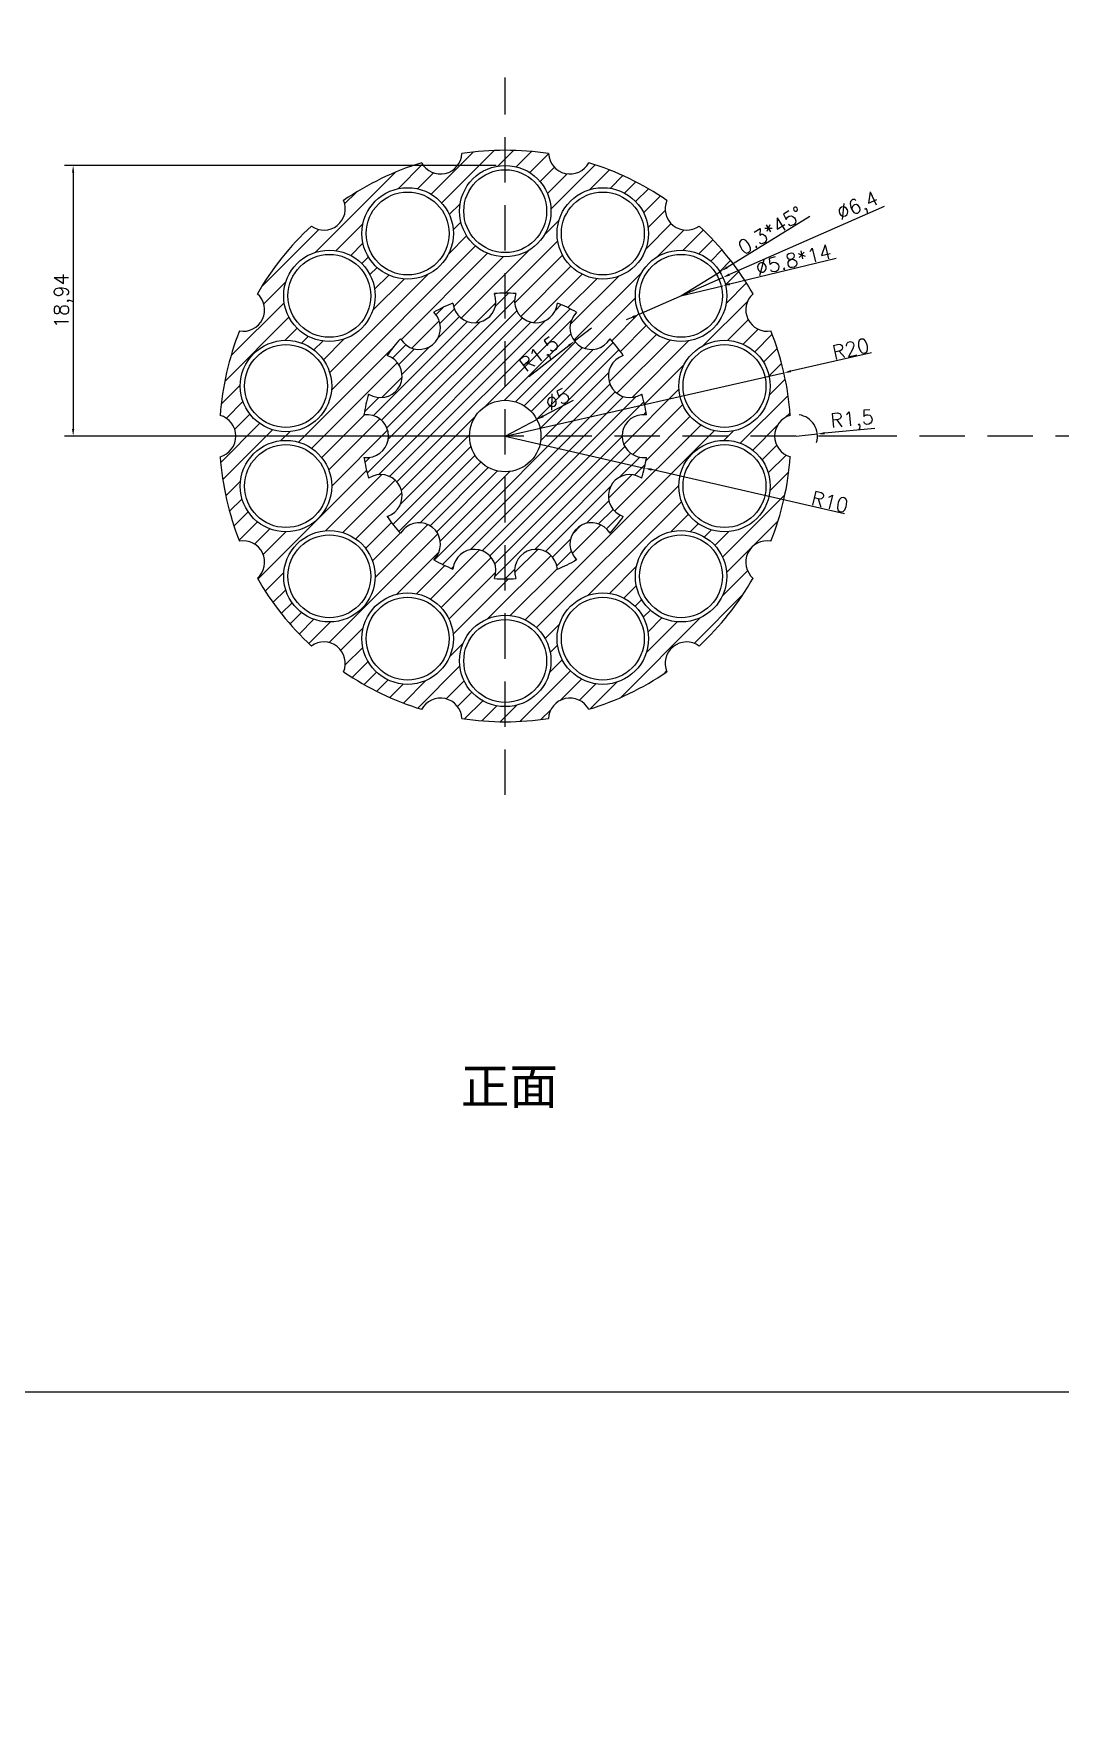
# Model space of a CAD drawing. Header units: millimetres. Extents: x 6817 to 10425, y -2870 to -164.
# Drawn here: x 9662.7 to 9734.5, y -1191.7 to -1073.9 of the extents above; entities that cross this region are included whole.
import ezdxf

# ---------------------------------------------------------------- set-up
doc = ezdxf.new("R2010")
doc.units = ezdxf.units.MM
doc.linetypes.add('HIDDEN', pattern=[9.525, 6.35, -3.175])
doc.layers.add('图层2', color=108, linetype='Continuous')
doc.styles.get("Standard").update_dxf_attribs({"font": 'txt', "bigfont": 'gbcbig.shx'})
doc.dimstyles.new('ISO-25', dxfattribs={"dimtxt": 1, "dimasz": 0.5, "dimexe": 0.6, "dimexo": 0.625, "dimgap": 0.1, "dimtad": 1, "dimtxsty": 'Standard', "dimcen": 2.5, "dimadec": 0, "dimazin": 0, "dimtfac": 1, "dimtmove": 0, "dimatfit": 3, "dimfxl": 1, "dimarcsym": 0})

# ---------------------------------------------------------------- blocks, each defined once
blk = doc.blocks.new('*D667')
at = {"layer": 'Defpoints', "color": 0, "linetype": 'ByBlock', "transparency": 16777216}
for p in [(9697.89, -1100.92), (9695.68, -1102.08)]:
    blk.add_point(p, dxfattribs=at)
at = {"layer": '图层2', "color": 0, "linetype": 'ByBlock', "lineweight": -2, "transparency": 16777216}
for p, q in [((9700.43, -1099.59), (9698.34, -1100.69)), ((9695.68, -1102.08), (9697.89, -1100.92))]:
    blk.add_line(p, q, dxfattribs=at)
at = {"layer": '图层2', "color": 0, "linetype": 'ByBlock', "transparency": 16777216}
blk.add_solid([(9698.3, -1100.61), (9698.38, -1100.76), (9697.89, -1100.92)], dxfattribs=at)
at = {"layer": '图层2', "color": 0, "linetype": 'ByBlock', "transparency": 16777216, "insert": (9699.33, -1099.49), "char_height": 1, "attachment_point": 5, "rotation": 27.6367}
blk.add_mtext('%%C5', dxfattribs=at)
blk = doc.blocks.new('*D1073')
at = {"layer": 'Defpoints', "color": 0, "linetype": 'ByBlock', "transparency": 16777216}
for p in [(9695.68, -1102.08), (9705.43, -1104.32)]:
    blk.add_point(p, dxfattribs=at)
at = {"layer": '图层2', "color": 0, "linetype": 'ByBlock', "lineweight": -2, "transparency": 16777216}
for p, q in [((9695.68, -1102.08), (9705.43, -1104.32)), ((9719.42, -1107.53), (9705.91, -1104.43))]:
    blk.add_line(p, q, dxfattribs=at)
at = {"layer": '图层2', "color": 0, "linetype": 'ByBlock', "transparency": 16777216}
blk.add_solid([(9705.93, -1104.35), (9705.89, -1104.51), (9705.43, -1104.32)], dxfattribs=at)
at = {"layer": '图层2', "color": 0, "linetype": 'ByBlock', "transparency": 16777216, "insert": (9718.4, -1106.68), "char_height": 1, "attachment_point": 5, "rotation": 347.0675}
blk.add_mtext('R10', dxfattribs=at)
blk = doc.blocks.new('*D1074')
at = {"layer": 'Defpoints', "color": 0, "linetype": 'ByBlock', "transparency": 16777216}
for p in [(9716.03, -1102.08), (9717.53, -1101.93)]:
    blk.add_point(p, dxfattribs=at)
at = {"layer": '图层2', "color": 0, "linetype": 'ByBlock', "lineweight": -2, "transparency": 16777216}
for p, q in [((9716.03, -1102.08), (9717.53, -1101.93)), ((9721.54, -1101.54), (9718.02, -1101.88))]:
    blk.add_line(p, q, dxfattribs=at)
blk.add_arc((9716.03, -1102.08), 1.5, 342.6489, 81.8167, dxfattribs=at)
at = {"layer": '图层2', "color": 0, "linetype": 'ByBlock', "transparency": 16777216}
blk.add_solid([(9718.02, -1101.8), (9718.03, -1101.97), (9717.53, -1101.93)], dxfattribs=at)
at = {"layer": '图层2', "color": 0, "linetype": 'ByBlock', "transparency": 16777216, "insert": (9719.96, -1101.01), "char_height": 1, "attachment_point": 5, "rotation": 5.5672}
blk.add_mtext('R1,5', dxfattribs=at)
blk = doc.blocks.new('*D668')
at = {"layer": 'Defpoints', "color": 0, "linetype": 'ByBlock', "transparency": 16777216}
for p in [(9715.18, -1097.65), (9695.68, -1102.08)]:
    blk.add_point(p, dxfattribs=at)
at = {"layer": '图层2', "color": 0, "linetype": 'ByBlock', "lineweight": -2, "transparency": 16777216}
for p, q in [((9721.31, -1096.26), (9715.67, -1097.54)), ((9695.68, -1102.08), (9715.18, -1097.65))]:
    blk.add_line(p, q, dxfattribs=at)
at = {"layer": '图层2', "color": 0, "linetype": 'ByBlock', "transparency": 16777216}
blk.add_solid([(9715.65, -1097.46), (9715.69, -1097.62), (9715.18, -1097.65)], dxfattribs=at)
at = {"layer": '图层2', "color": 0, "linetype": 'ByBlock', "transparency": 16777216, "insert": (9719.86, -1095.98), "char_height": 1, "attachment_point": 5, "rotation": 12.7842}
blk.add_mtext('R20', dxfattribs=at)
blk = doc.blocks.new('*D669')
at = {"layer": 'Defpoints', "color": 0, "linetype": 'ByBlock', "transparency": 16777216}
for p in [(9710.9, -1091.56), (9707.98, -1092.27)]:
    blk.add_point(p, dxfattribs=at)
at = {"layer": '图层2', "color": 0, "linetype": 'ByBlock', "lineweight": -2, "transparency": 16777216}
for p, q in [((9718.84, -1089.64), (9711.39, -1091.44)), ((9707.98, -1092.27), (9710.9, -1091.56))]:
    blk.add_line(p, q, dxfattribs=at)
at = {"layer": '图层2', "color": 0, "linetype": 'ByBlock', "transparency": 16777216}
blk.add_solid([(9711.37, -1091.36), (9711.41, -1091.52), (9710.9, -1091.56)], dxfattribs=at)
at = {"layer": '图层2', "color": 0, "linetype": 'ByBlock', "transparency": 16777216, "insert": (9715.85, -1089.75), "char_height": 1, "attachment_point": 5, "rotation": 13.5869}
blk.add_mtext('%%C5.8*14', dxfattribs=at)
blk = doc.blocks.new('*D670')
at = {"layer": 'Defpoints', "color": 0, "linetype": 'ByBlock', "transparency": 16777216}
for p in [(9710.79, -1090.53), (9707.98, -1092.27)]:
    blk.add_point(p, dxfattribs=at)
at = {"layer": '图层2', "color": 0, "linetype": 'ByBlock', "lineweight": -2, "transparency": 16777216}
for p, q in [((9716.99, -1086.71), (9711.22, -1090.27)), ((9707.98, -1092.27), (9710.79, -1090.53))]:
    blk.add_line(p, q, dxfattribs=at)
at = {"layer": '图层2', "color": 0, "linetype": 'ByBlock', "transparency": 16777216}
blk.add_solid([(9711.18, -1090.2), (9711.26, -1090.34), (9710.79, -1090.53)], dxfattribs=at)
at = {"layer": '图层2', "color": 0, "linetype": 'ByBlock', "transparency": 16777216, "insert": (9714.25, -1087.69), "char_height": 1, "attachment_point": 5, "rotation": 31.6626}
blk.add_mtext('0.3*45%%D', dxfattribs=at)
blk = doc.blocks.new('*D1075')
at = {"layer": 'Defpoints', "color": 0, "linetype": 'ByBlock', "transparency": 16777216}
for p in [(9701.71, -1094.52), (9700.53, -1095.44)]:
    blk.add_point(p, dxfattribs=at)
at = {"layer": '图层2', "color": 0, "linetype": 'ByBlock', "lineweight": -2, "transparency": 16777216}
for p, q in [((9701.71, -1094.52), (9700.53, -1095.44)), ((9697.34, -1097.91), (9700.13, -1095.74))]:
    blk.add_line(p, q, dxfattribs=at)
at = {"layer": '图层2', "color": 0, "linetype": 'ByBlock', "transparency": 16777216}
blk.add_solid([(9700.08, -1095.68), (9700.18, -1095.81), (9700.53, -1095.44)], dxfattribs=at)
at = {"layer": '图层2', "color": 0, "linetype": 'ByBlock', "transparency": 16777216, "insert": (9698.12, -1096.44), "char_height": 1, "attachment_point": 5, "rotation": 37.8885}
blk.add_mtext('R1,5', dxfattribs=at)
blk = doc.blocks.new('*D1920')
at = {"layer": 'Defpoints', "color": 0, "linetype": 'ByBlock'}
for p in [(9710.91, -1090.98), (9705.06, -1093.55)]:
    blk.add_point(p, dxfattribs=at)
at = {"layer": '图层2', "color": 0, "linetype": 'ByBlock', "lineweight": -2}
for p, q in [((9722.21, -1086.02), (9711.37, -1090.78)), ((9705.06, -1093.55), (9710.91, -1090.98)), ((9704.6, -1093.75), (9704.14, -1093.95))]:
    blk.add_line(p, q, dxfattribs=at)
at = {"layer": '图层2', "color": 0, "linetype": 'ByBlock'}
for points in [[(9711.34, -1090.7), (9711.41, -1090.85), (9710.91, -1090.98)], [(9704.56, -1093.68), (9704.63, -1093.83), (9705.06, -1093.55)]]:
    blk.add_solid(points, dxfattribs=at)
at = {"layer": '图层2', "color": 0, "linetype": 'ByBlock', "insert": (9720.39, -1086.07), "char_height": 1, "attachment_point": 5, "rotation": 23.7167}
blk.add_mtext('∅6,4', dxfattribs=at)
blk = doc.blocks.new('*D2081')
at = {"layer": 'Defpoints', "color": 0, "linetype": 'ByBlock'}
for p in [(9695.68, -1083.14), (9665.44, -1102.08), (9695.68, -1102.08)]:
    blk.add_point(p, dxfattribs=at)
at = {"layer": '图层2', "color": 0, "linetype": 'ByBlock', "lineweight": -2}
for p, q in [((9695.05, -1083.14), (9664.84, -1083.14)), ((9665.44, -1083.64), (9665.44, -1101.58)), ((9695.05, -1102.08), (9664.84, -1102.08))]:
    blk.add_line(p, q, dxfattribs=at)
at = {"layer": '图层2', "color": 0, "linetype": 'ByBlock'}
for points in [[(9665.36, -1083.64), (9665.52, -1083.64), (9665.44, -1083.14)], [(9665.36, -1101.58), (9665.52, -1101.58), (9665.44, -1102.08)]]:
    blk.add_solid(points, dxfattribs=at)
at = {"layer": '图层2', "color": 0, "linetype": 'ByBlock', "insert": (9664.76, -1092.61), "char_height": 1, "attachment_point": 5, "rotation": 90}
blk.add_mtext('18,94', dxfattribs=at)
blk = doc.blocks.new('*D2126')
at = {"layer": 'Defpoints', "color": 0, "linetype": 'ByBlock'}
for p in [(10223.66, -339.2), (10223.66, -344.88), (10247.6, -344.88)]:
    blk.add_point(p, dxfattribs=at)
at = {"layer": 'Defpoints', "color": 0, "linetype": 'ByBlock', "transparency": 16777216}
for p in [(8490.81, -2490.52), (8490.81, -2500.59), (8495.81, -2500.59)]:
    blk.add_point(p, dxfattribs=at)
at = {"layer": '图层2', "color": 0, "linetype": 'ByBlock', "lineweight": -2}
for p, q in [((10224.28, -339.2), (10248.2, -339.2)), ((10247.6, -339.7), (10247.6, -344.38)), ((10224.28, -344.88), (10248.2, -344.88))]:
    blk.add_line(p, q, dxfattribs=at)
at = {"layer": '图层2', "color": 0, "linetype": 'ByBlock', "lineweight": -2, "transparency": 16777216}
for p, q in [((8490.81, -2499.97), (8490.81, -2489.92)), ((8495.31, -2490.52), (8491.31, -2490.52)), ((8495.81, -2499.97), (8495.81, -2489.92))]:
    blk.add_line(p, q, dxfattribs=at)
at = {"layer": '图层2', "color": 0, "linetype": 'ByBlock'}
for points in [[(10247.52, -339.7), (10247.69, -339.7), (10247.6, -339.2)], [(10247.52, -344.38), (10247.69, -344.38), (10247.6, -344.88)]]:
    blk.add_solid(points, dxfattribs=at)
at = {"layer": '图层2', "color": 0, "linetype": 'ByBlock', "transparency": 16777216}
for points in [[(8491.31, -2490.44), (8491.31, -2490.6), (8490.81, -2490.52)], [(8495.31, -2490.44), (8495.31, -2490.6), (8495.81, -2490.52)]]:
    blk.add_solid(points, dxfattribs=at)
at = {"layer": '图层2', "color": 0, "linetype": 'ByBlock', "insert": (10246.92, -342.04), "char_height": 1, "attachment_point": 5, "rotation": 90}
blk.add_mtext('5,67', dxfattribs=at)
at = {"layer": '图层2', "color": 0, "linetype": 'ByBlock', "transparency": 16777216, "insert": (8493.31, -2489.17), "char_height": 2.5, "attachment_point": 5}
blk.add_mtext('5', dxfattribs=at)
blk = doc.blocks.new('*D2131')
at = {"layer": 'Defpoints', "color": 0, "linetype": 'ByBlock'}
for p in [(10232.06, -998.37), (10223.18, -1004.37), (10232.05, -1004.37), (8546.57, -2519.73), (8541.76, -2524.11), (8546.57, -2524.11)]:
    blk.add_point(p, dxfattribs=at)
at = {"layer": '图层2', "color": 0, "linetype": 'ByBlock', "lineweight": -2}
for p, q in [((10231.43, -998.37), (10222.58, -998.37)), ((10223.18, -998.87), (10223.18, -1003.87)), ((10231.42, -1004.37), (10222.58, -1004.37)), ((8545.95, -2519.73), (8541.16, -2519.73)), ((8541.76, -2520.23), (8541.76, -2523.61)), ((8545.95, -2524.11), (8541.16, -2524.11))]:
    blk.add_line(p, q, dxfattribs=at)
at = {"layer": '图层2', "color": 0, "linetype": 'ByBlock'}
for points in [[(10223.1, -998.87), (10223.27, -998.87), (10223.18, -998.37)], [(10223.1, -1003.87), (10223.27, -1003.87), (10223.18, -1004.37)], [(8541.68, -2520.23), (8541.85, -2520.23), (8541.76, -2519.73)], [(8541.68, -2523.61), (8541.85, -2523.61), (8541.76, -2524.11)]]:
    blk.add_solid(points, dxfattribs=at)
at = {"layer": '图层2', "color": 0, "linetype": 'ByBlock', "char_height": 1, "attachment_point": 5, "rotation": 90}
for s, insert in [('6', (10222.58, -1001.37)), ('4,38', (8541.08, -2521.92))]:
    blk.add_mtext(s, dxfattribs=dict(at, insert=insert))
blk = doc.blocks.new('*D2135')
at = {"layer": 'Defpoints', "color": 0, "linetype": 'ByBlock'}
for p in [(10217.81, -308.87), (10215.31, -322.35), (10217.81, -322.35), (8520.7, -2501.9), (8521.92, -2501.88), (8521.32, -2502.94), (8534.07, -2513.08), (8534.07, -2513.08)]:
    blk.add_point(p, dxfattribs=at)
at = {"layer": '图层2', "color": 0, "linetype": 'ByBlock', "lineweight": -2}
for p, q in [((10215.31, -321.73), (10215.31, -308.27)), ((10217.81, -321.73), (10217.81, -308.27)), ((10215.81, -308.87), (10217.31, -308.87)), ((8521.6, -2500.9), (8522.67, -2499.8)), ((8521.46, -2501.45), (8520.82, -2500.86)), ((8520.84, -2502.55), (8519.96, -2501.85))]:
    blk.add_line(p, q, dxfattribs=at)
for start, end in [(135.6492, 137.293), (138.9369, 139.8318)]:
    blk.add_arc((8534.07, -2513.08), 17.43, start, end, dxfattribs=at)
at = {"layer": '图层2', "color": 0, "linetype": 'ByBlock'}
for points in [[(10215.81, -308.79), (10215.81, -308.96), (10215.31, -308.87)], [(10217.31, -308.79), (10217.31, -308.96), (10217.81, -308.87)], [(8520.86, -2501.58), (8520.99, -2501.69), (8521.26, -2501.26)], [(8520.81, -2501.89), (8520.68, -2501.79), (8520.43, -2502.23)]]:
    blk.add_solid(points, dxfattribs=at)
at = {"layer": '图层2', "color": 0, "linetype": 'ByBlock', "insert": (10216.56, -308.19), "char_height": 1, "attachment_point": 5}
blk.add_mtext('2,5', dxfattribs=at)
at = {"layer": '图层2', "color": 0, "linetype": 'ByBlock', "insert": (8521.71, -2499.93), "char_height": 1, "attachment_point": 5, "rotation": 45.6492}
blk.add_mtext('4°', dxfattribs=at)
blk = doc.blocks.new('*D2136')
at = {"layer": 'Defpoints', "color": 0, "linetype": 'ByBlock'}
for p in [(10215.31, -305.16), (10187.99, -322.35), (10215.31, -322.35), (8518.44, -2501.94), (8521.32, -2502.94), (8518.95, -2504.56), (8534.07, -2513.08), (8534.07, -2513.08)]:
    blk.add_point(p, dxfattribs=at)
at = {"layer": '图层2', "color": 0, "linetype": 'ByBlock', "lineweight": -2}
for p, q in [((10187.99, -321.73), (10187.99, -304.56)), ((10215.31, -321.73), (10215.31, -304.56)), ((10188.49, -305.16), (10214.81, -305.16)), ((8520.84, -2502.55), (8518.59, -2500.76)), ((8518.41, -2504.25), (8516.83, -2503.36))]:
    blk.add_line(p, q, dxfattribs=at)
blk.add_arc((8534.07, -2513.08), 19.19, 142.9688, 149.0795, dxfattribs=at)
at = {"layer": '图层2', "color": 0, "linetype": 'ByBlock'}
for points in [[(10188.49, -305.08), (10188.49, -305.24), (10187.99, -305.16)], [(10214.81, -305.08), (10214.81, -305.24), (10215.31, -305.16)], [(8518.68, -2501.48), (8518.81, -2501.58), (8519.06, -2501.13)], [(8517.68, -2503.27), (8517.53, -2503.18), (8517.35, -2503.66)]]:
    blk.add_solid(points, dxfattribs=at)
at = {"layer": '图层2', "color": 0, "linetype": 'ByBlock', "insert": (10201.65, -304.48), "char_height": 1, "attachment_point": 5}
blk.add_mtext('27,32', dxfattribs=at)
at = {"layer": '图层2', "color": 0, "linetype": 'ByBlock', "insert": (8517.66, -2502.03), "char_height": 1, "attachment_point": 5, "rotation": 56.0242}
blk.add_mtext('9°', dxfattribs=at)
blk = doc.blocks.new('*D2137')
at = {"layer": 'Defpoints', "color": 0, "linetype": 'ByBlock'}
for p in [(9807.81, -699.52), (9815.71, -699.52), (9807.81, -703.52), (8547.37, -2503.69), (8553.1, -2503.25), (8549.02, -2506.63), (8534.07, -2513.08), (8534.07, -2513.08)]:
    blk.add_point(p, dxfattribs=at)
at = {"layer": '图层2', "color": 0, "linetype": 'ByBlock', "lineweight": -2}
for p, q in [((9808.44, -699.52), (9816.31, -699.52)), ((9815.71, -703.02), (9815.71, -700.02)), ((9808.44, -703.52), (9816.31, -703.52)), ((8547.88, -2503.33), (8552.06, -2500.38)), ((8549.59, -2506.38), (8554.29, -2504.35))]:
    blk.add_line(p, q, dxfattribs=at)
blk.add_arc((8534.07, -2513.08), 21.43, 24.6901, 33.8883, dxfattribs=at)
at = {"layer": '图层2', "color": 0, "linetype": 'ByBlock'}
for points in [[(9815.63, -700.02), (9815.8, -700.02), (9815.71, -699.52)], [(9815.63, -703.02), (9815.8, -703.02), (9815.71, -703.52)], [(8551.78, -2501.18), (8551.92, -2501.09), (8551.57, -2500.72)], [(8553.61, -2504.1), (8553.46, -2504.17), (8553.74, -2504.59)]]:
    blk.add_solid(points, dxfattribs=at)
at = {"layer": '图层2', "color": 0, "linetype": 'ByBlock', "char_height": 1, "attachment_point": 5}
for s, insert, rotation in [('4', (9815.11, -701.52), 90), ('12°', (8553.28, -2502.31), 299.2892)]:
    blk.add_mtext(s, dxfattribs=dict(at, insert=insert, rotation=rotation))
blk = doc.blocks.new('*D2138')
at = {"layer": 'Defpoints', "color": 0, "linetype": 'ByBlock'}
for p in [(10222.99, -1057.99), (10220.99, -1061.58), (10222.99, -1061.58), (8548.61, -2494.31), (8561.47, -2494.31), (8561.47, -2496.24)]:
    blk.add_point(p, dxfattribs=at)
at = {"layer": '图层2', "color": 0, "linetype": 'ByBlock', "lineweight": -2}
for p, q in [((10220.99, -1060.96), (10220.99, -1057.39)), ((10222.99, -1060.96), (10222.99, -1057.39)), ((10221.49, -1057.99), (10222.49, -1057.99)), ((8548.61, -2494.94), (8548.61, -2496.84)), ((8561.47, -2494.94), (8561.47, -2496.84)), ((8549.11, -2496.24), (8560.97, -2496.24))]:
    blk.add_line(p, q, dxfattribs=at)
at = {"layer": '图层2', "color": 0, "linetype": 'ByBlock'}
for points in [[(10221.49, -1057.9), (10221.49, -1058.07), (10220.99, -1057.99)], [(10222.49, -1057.9), (10222.49, -1058.07), (10222.99, -1057.99)], [(8549.11, -2496.15), (8549.11, -2496.32), (8548.61, -2496.24)], [(8560.97, -2496.15), (8560.97, -2496.32), (8561.47, -2496.24)]]:
    blk.add_solid(points, dxfattribs=at)
at = {"layer": '图层2', "color": 0, "linetype": 'ByBlock', "char_height": 1, "attachment_point": 5}
for s, insert in [('2', (10221.99, -1057.39)), ('12,86', (8555.04, -2495.55))]:
    blk.add_mtext(s, dxfattribs=dict(at, insert=insert))

msp = doc.modelspace()

# ---------------------------------------------------------------- hatches: boundary and pattern name
at = {"layer": '图层2', "linetype": 'ByBlock'}
h = msp.add_hatch(dxfattribs=at)
h.set_pattern_fill('ANSI31', color=4, scale=0.3)
h.set_pattern_definition([(45, (8848.1267, 596.8308), (-0.6735192, 0.6735192), [])])
h.paths.add_polyline_path([(9690.684, -1093.415, -0.0371463), (9692.021, -1092.772), (9692.094, -1093.09, 0.9276126), (9695.01, -1092.424), (9694.937, -1092.106, -0.0185668), (9695.679, -1092.078), (9695.679, -1089.539, -0.4142136), (9692.479, -1086.339, -0.4142136), (9695.679, -1083.139), (9695.679, -1082.078, 0.0380511), (9692.648, -1082.309, -0.7578049), (9689.833, -1082.952, 0.0762126), (9684.371, -1085.582, -0.7578049), (9682.113, -1087.383, 0.0762126), (9678.334, -1092.122, -0.7578049), (9677.08, -1094.724, 0.0762126), (9675.732, -1100.634, -0.3361003), (9676.826, -1102.078), (9687.506, -1102.078, 0.392393), (9686.118, -1100.583), (9685.792, -1100.583, -0.0371463), (9686.122, -1099.136), (9686.416, -1099.278, 0.9276126), (9687.714, -1096.582), (9687.42, -1096.441, -0.0371463), (9688.345, -1095.281), (9688.549, -1095.536, 0.9276126), (9690.888, -1093.671)])
h.paths.add_polyline_path([(9685.65, -1087.898, -1), (9692.05, -1087.898, -1)], flags=16)
h.paths.add_polyline_path([(9685.95, -1087.898, -1), (9691.75, -1087.898, -1)], flags=0)
h.paths.add_polyline_path([(9680.174, -1092.265, -1), (9686.574, -1092.265, -1)], flags=16)
h.paths.add_polyline_path([(9680.474, -1092.265, -1), (9686.274, -1092.265, -1)], flags=0)
h.paths.add_polyline_path([(9683.535, -1098.576, -1), (9677.135, -1098.576, -1)], flags=16)
h.paths.add_polyline_path([(9683.235, -1098.576, -1), (9677.435, -1098.576, -1)], flags=0)
h.paths.add_polyline_path([(9687.42, -1107.716), (9687.714, -1107.574, 0.9276126), (9686.416, -1104.879), (9686.122, -1105.021, -0.0371463), (9685.792, -1103.574), (9686.118, -1103.574, 0.392393), (9687.506, -1102.078), (9676.826, -1102.078, -0.3361003), (9675.732, -1103.522, 0.0762126), (9677.08, -1109.432, -0.7578049), (9678.334, -1112.034, 0.0762126), (9682.113, -1116.774, -0.7578049), (9684.371, -1118.575, 0.0762126), (9689.833, -1121.205, -0.7578049), (9692.648, -1121.847, 0.0380511), (9695.679, -1122.078), (9695.679, -1121.018, -0.4142136), (9692.479, -1117.818, -0.4142136), (9695.679, -1114.618), (9695.679, -1112.078, -0.0185668), (9694.937, -1112.051), (9695.01, -1111.732, 0.9276126), (9692.094, -1111.067), (9692.021, -1111.385, -0.0371463), (9690.684, -1110.741), (9690.888, -1110.486, 0.9276126), (9688.549, -1108.621), (9688.345, -1108.876, -0.0371463)])
h.paths.add_polyline_path([(9686.574, -1111.892, -1), (9680.174, -1111.892, -1)], flags=16)
h.paths.add_polyline_path([(9686.274, -1111.892, -1), (9680.474, -1111.892, -1)], flags=0)
h.paths.add_polyline_path([(9677.135, -1105.581, -1), (9683.535, -1105.581, -1)], flags=16)
h.paths.add_polyline_path([(9677.435, -1105.581, -1), (9683.235, -1105.581, -1)], flags=0)
h.paths.add_polyline_path([(9692.05, -1116.259, -1), (9685.65, -1116.259, -1)], flags=16)
h.paths.add_polyline_path([(9691.75, -1116.259, -1), (9685.95, -1116.259, -1)], flags=0)
h.paths.add_polyline_path([(9714.278, -1109.432, 0.0762126), (9715.627, -1103.522, -0.3361003), (9714.533, -1102.078), (9703.853, -1102.078, 0.392393), (9705.24, -1103.574), (9705.567, -1103.574, -0.0371463), (9705.237, -1105.021), (9704.942, -1104.879, 0.9276126), (9703.644, -1107.574), (9703.939, -1107.716, -0.0371463), (9703.014, -1108.876), (9702.81, -1108.621, 0.9276126), (9700.471, -1110.486), (9700.675, -1110.741, -0.0371463), (9699.338, -1111.385), (9699.265, -1111.067, 0.9276126), (9696.349, -1111.732), (9696.421, -1112.051, -0.0185668), (9695.679, -1112.078), (9695.679, -1114.618, -0.4142136), (9698.879, -1117.818, -0.4142136), (9695.679, -1121.018), (9695.679, -1122.078, 0.0380511), (9698.71, -1121.847, -0.7578049), (9701.526, -1121.205, 0.0762126), (9706.988, -1118.575, -0.7578049), (9709.246, -1116.774, 0.0762126), (9713.025, -1112.034, -0.7578049)])
h.paths.add_polyline_path([(9711.185, -1111.892, -1), (9704.785, -1111.892, -1)], flags=16)
h.paths.add_polyline_path([(9710.885, -1111.892, -1), (9705.085, -1111.892, -1)], flags=0)
h.paths.add_polyline_path([(9705.708, -1116.259, -1), (9699.308, -1116.259, -1)], flags=16)
h.paths.add_polyline_path([(9705.408, -1116.259, -1), (9699.608, -1116.259, -1)], flags=0)
h.paths.add_polyline_path([(9707.824, -1105.581, -1), (9714.224, -1105.581, -1)], flags=16)
h.paths.add_polyline_path([(9708.124, -1105.581, -1), (9713.924, -1105.581, -1)], flags=0)
h.paths.add_polyline_path([(9714.278, -1094.724, -0.7578049), (9713.025, -1092.122, 0.0762126), (9709.246, -1087.383, -0.7578049), (9706.988, -1085.582, 0.0762126), (9701.526, -1082.952, -0.7578049), (9698.71, -1082.309, 0.0380511), (9695.679, -1082.078), (9695.679, -1083.139, -0.4142136), (9698.879, -1086.339, -0.4142136), (9695.679, -1089.539), (9695.679, -1092.078, -0.0185668), (9696.421, -1092.106), (9696.349, -1092.424, 0.9276126), (9699.265, -1093.09), (9699.338, -1092.772, -0.0371463), (9700.675, -1093.415), (9700.471, -1093.671, 0.9276126), (9702.81, -1095.536), (9703.014, -1095.281, -0.0371463), (9703.939, -1096.441), (9703.644, -1096.582, 0.9276126), (9704.942, -1099.278), (9705.237, -1099.136, -0.0371463), (9705.567, -1100.583), (9705.24, -1100.583, 0.392393), (9703.853, -1102.078), (9714.533, -1102.078, -0.3361003), (9715.627, -1100.634, 0.0762126)])
h.paths.add_polyline_path([(9704.785, -1092.265, -1), (9711.185, -1092.265, -1)], flags=16)
h.paths.add_polyline_path([(9705.085, -1092.265, -1), (9710.885, -1092.265, -1)], flags=0)
h.paths.add_polyline_path([(9699.308, -1087.898, -1), (9705.708, -1087.898, -1)], flags=16)
h.paths.add_polyline_path([(9714.224, -1098.576, -1), (9707.824, -1098.576, -1)], flags=16)
h.paths.add_polyline_path([(9699.608, -1087.898, -1), (9705.408, -1087.898, -1)], flags=0)
h.paths.add_polyline_path([(9713.924, -1098.576, -1), (9708.124, -1098.576, -1)], flags=0)
h = msp.add_hatch(dxfattribs=at)
h.set_pattern_fill('ANSI31', color=4, scale=0.2)
h.set_pattern_definition([(45, (8074.4777, 1990.34), (-0.44901281, 0.44901281), [])])
h.paths.add_polyline_path([(9695.679, -1092.078, 0.0185668), (9694.937, -1092.106), (9695.01, -1092.424, -0.9276126), (9692.094, -1093.09), (9692.021, -1092.772, 0.0371463), (9690.684, -1093.415), (9690.888, -1093.671, -0.9276126), (9688.549, -1095.536), (9688.345, -1095.281, 0.0371463), (9687.42, -1096.441), (9687.714, -1096.582, -0.9276126), (9686.416, -1099.278), (9686.122, -1099.136, 0.0371463), (9685.792, -1100.583), (9686.118, -1100.583, -0.392393), (9687.506, -1102.078), (9693.179, -1102.078, -0.4142136), (9695.679, -1099.578)])
h.paths.add_polyline_path([(9693.179, -1102.078), (9687.506, -1102.078, -0.392393), (9686.118, -1103.574), (9685.792, -1103.574, 0.0371463), (9686.122, -1105.021), (9686.416, -1104.879, -0.9276126), (9687.714, -1107.574), (9687.42, -1107.716, 0.0371463), (9688.345, -1108.876), (9688.549, -1108.621, -0.9276126), (9690.888, -1110.486), (9690.684, -1110.741, 0.0371463), (9692.021, -1111.385), (9692.094, -1111.067, -0.9276126), (9695.01, -1111.732), (9694.937, -1112.051, 0.0185668), (9695.679, -1112.078), (9695.679, -1104.578, -0.4142136)])
h.paths.add_polyline_path([(9704.942, -1104.879), (9705.237, -1105.021, 0.0371463), (9705.567, -1103.574), (9705.24, -1103.574, -0.392393), (9703.853, -1102.078), (9698.179, -1102.078, -0.4142136), (9695.679, -1104.578), (9695.679, -1112.078, 0.0185668), (9696.421, -1112.051), (9696.349, -1111.732, -0.9276126), (9699.265, -1111.067), (9699.338, -1111.385, 0.0371463), (9700.675, -1110.741), (9700.471, -1110.486, -0.9276126), (9702.81, -1108.621), (9703.014, -1108.876, 0.0371463), (9703.939, -1107.716), (9703.644, -1107.574, -0.9276126)])
h.paths.add_polyline_path([(9703.644, -1096.582), (9703.939, -1096.441, 0.0371463), (9703.014, -1095.281), (9702.81, -1095.536, -0.9276126), (9700.471, -1093.671), (9700.675, -1093.415, 0.0371463), (9699.338, -1092.772), (9699.265, -1093.09, -0.9276126), (9696.349, -1092.424), (9696.421, -1092.106, 0.0185668), (9695.679, -1092.078), (9695.679, -1099.578, -0.4142136), (9698.179, -1102.078), (9703.853, -1102.078, -0.392393), (9705.24, -1100.583), (9705.567, -1100.583, 0.0371463), (9705.237, -1099.136), (9704.942, -1099.278, -0.9276126)])
h.paths.add_polyline_path([(9698.717, -1100.657), (9700.636, -1099.652), (9699.94, -1098.323), (9698.021, -1099.328)], flags=24)
h.paths.add_polyline_path([(9697.317, -1098.124), (9699.948, -1096.077), (9698.925, -1094.762), (9696.294, -1096.809)], flags=24)

# ---------------------------------------------------------------- linework, layer by layer
at = {"layer": '图层2', "color": 3, "linetype": 'HIDDEN', "ltscale": 0.5}
for p, q in [((9695.679, -1127.186), (9695.679, -1076.971)), ((9720.787, -1102.078), (9670.572, -1102.078)), ((9770.704, -1102.078), (9720.409, -1102.078))]:
    msp.add_line(p, q, dxfattribs=at)
at = {"layer": '图层2', "color": 2, "linetype": 'ByBlock'}
msp.add_line((10062.569, -1168.998), (9492.484, -1168.998), dxfattribs=at)
at = {"layer": '图层2', "color": 1, "linetype": 'ByBlock'}
for points in [[(9692.021, -1092.772), (9692.094, -1093.09, 0.9276126), (9695.01, -1092.424), (9694.937, -1092.106)], [(9696.421, -1092.106), (9696.349, -1092.424, 0.9276126), (9699.265, -1093.09), (9699.338, -1092.772)], [(9688.345, -1095.281), (9688.549, -1095.536, 0.9276126), (9690.888, -1093.671), (9690.684, -1093.415)], [(9700.675, -1093.415), (9700.471, -1093.671, 0.9276126), (9702.81, -1095.536), (9703.014, -1095.281)], [(9686.122, -1099.136), (9686.416, -1099.278, 0.9276126), (9687.714, -1096.582), (9687.42, -1096.441)], [(9703.939, -1096.441), (9703.644, -1096.582, 0.9276126), (9704.942, -1099.278), (9705.237, -1099.136)], [(9685.792, -1103.574), (9686.118, -1103.574, 0.9276126), (9686.118, -1100.583), (9685.792, -1100.583)], [(9705.567, -1100.583), (9705.24, -1100.583, 0.9276126), (9705.24, -1103.574), (9705.567, -1103.574)], [(9687.42, -1107.716), (9687.714, -1107.574, 0.9276126), (9686.416, -1104.879), (9686.122, -1105.021)], [(9705.237, -1105.021), (9704.942, -1104.879, 0.9276126), (9703.644, -1107.574), (9703.939, -1107.716)], [(9690.684, -1110.741), (9690.888, -1110.486, 0.9276126), (9688.549, -1108.621), (9688.345, -1108.876)], [(9703.014, -1108.876), (9702.81, -1108.621, 0.9276126), (9700.471, -1110.486), (9700.675, -1110.741)], [(9694.937, -1112.051), (9695.01, -1111.732, 0.9276126), (9692.094, -1111.067), (9692.021, -1111.385)], [(9699.338, -1111.385), (9699.265, -1111.067, 0.9276126), (9696.349, -1111.732), (9696.421, -1112.051)]]:
    msp.add_lwpolyline(points, format="xyb", dxfattribs=at)
for centre, radius in [((9695.679, -1086.339), 3.2), ((9695.679, -1086.339), 2.9), ((9688.85, -1087.898), 3.2), ((9702.508, -1087.898), 3.2), ((9688.85, -1087.898), 2.9), ((9702.508, -1087.898), 2.9), ((9683.374, -1092.265), 3.2), ((9683.374, -1092.265), 2.9), ((9707.985, -1092.265), 3.2), ((9707.985, -1092.265), 2.9), ((9680.335, -1098.576), 3.2), ((9680.335, -1098.576), 2.9), ((9711.024, -1098.576), 3.2), ((9711.024, -1098.576), 2.9), ((9695.679, -1102.078), 2.5), ((9680.335, -1105.581), 3.2), ((9680.335, -1105.581), 2.9), ((9711.024, -1105.581), 3.2), ((9711.024, -1105.581), 2.9), ((9683.374, -1111.892), 3.2), ((9683.374, -1111.892), 2.9), ((9707.985, -1111.892), 3.2), ((9707.985, -1111.892), 2.9), ((9688.85, -1116.259), 3.2), ((9688.85, -1116.259), 2.9), ((9702.508, -1116.259), 3.2), ((9702.508, -1116.259), 2.9), ((9695.679, -1117.818), 3.2), ((9695.679, -1117.818), 2.9)]:
    msp.add_circle(centre, radius, dxfattribs=at)
for centre, radius, start, end in [((9691.15, -1082.235), 1.5, 208.54709, 357.35579), ((9695.679, -1102.078), 20, 81.28353, 98.71647), ((9700.208, -1082.235), 1.5, 182.83281, 331.64151), ((9695.679, -1102.078), 20, 106.99781, 124.43076), ((9695.679, -1102.078), 20, 55.56924, 73.00219), ((9682.989, -1086.165), 1.5, 234.26138, 23.07008), ((9708.37, -1086.165), 1.5, 157.11852, 305.92722), ((9695.679, -1102.078), 20, 132.7121, 150.14504), ((9695.679, -1102.078), 20, 29.85496, 47.2879), ((9677.342, -1093.247), 1.5, 259.97566, 48.78437), ((9695.679, -1102.078), 10, 111.45959, 119.96898), ((9695.679, -1102.078), 10, 85.7453, 94.2547), ((9695.679, -1102.078), 10, 60.03102, 68.54041), ((9714.017, -1093.247), 1.5, 131.40423, 280.21294), ((9695.679, -1102.078), 20, 158.42638, 175.85933), ((9695.679, -1102.078), 10, 137.17387, 145.68327), ((9695.679, -1102.078), 10, 34.31673, 42.82613), ((9695.679, -1102.078), 20, 4.14067, 21.57362), ((9695.679, -1102.078), 10, 162.88816, 171.39756), ((9695.679, -1102.078), 10, 8.60244, 17.11184), ((9675.326, -1102.078), 1.5, 285.68995, 74.49865), ((9716.033, -1102.078), 1.5, 105.68995, 254.49865), ((9695.679, -1102.078), 20, 184.14067, 201.57362), ((9695.679, -1102.078), 20, 338.42638, 355.85933), ((9695.679, -1102.078), 10, 188.60244, 197.11184), ((9695.679, -1102.078), 10, 342.88816, 351.39756), ((9695.679, -1102.078), 10, 214.31673, 222.82613), ((9695.679, -1102.078), 10, 317.17387, 325.68327), ((9677.342, -1110.909), 1.5, 311.40423, 100.21294), ((9714.017, -1110.909), 1.5, 79.97566, 228.78437), ((9695.679, -1102.078), 10, 240.03102, 248.54041), ((9695.679, -1102.078), 10, 291.45959, 299.96898), ((9695.679, -1102.078), 20, 209.85496, 227.2879), ((9695.679, -1102.078), 10, 265.7453, 274.2547), ((9695.679, -1102.078), 20, 312.7121, 330.14504), ((9682.989, -1117.991), 1.5, 337.11852, 125.92722), ((9708.37, -1117.991), 1.5, 54.26138, 203.07008), ((9695.679, -1102.078), 20, 235.56924, 253.00219), ((9695.679, -1102.078), 20, 286.99781, 304.43076), ((9691.15, -1121.921), 1.5, 2.83281, 151.64151), ((9700.208, -1121.921), 1.5, 28.54709, 177.35579), ((9695.679, -1102.078), 20, 261.28353, 278.71647)]:
    msp.add_arc(centre, radius, start, end, dxfattribs=at)

# ---------------------------------------------------------------- texts
at = {"layer": '图层2', "color": 2, "insert": (9692.562, -1146.334), "char_height": 2.5, "width": 62.34742, "attachment_point": 1}
msp.add_mtext('{\\fSimSun|b0|i0|c134|p2;正面}', dxfattribs=at)

# ---------------------------------------------------------------- dimensions: what is measured, and where the dimension line sits
at = {"layer": '图层2', "color": 2, "linetype": 'ByBlock'}
for base, p1, p2, picture, middle in [((10215.309, -305.16), (10187.985, -322.353), (10215.309, -322.353), '*D2136', (10201.647, -304.476)), ((10217.809, -308.872), (10215.309, -322.353), (10217.809, -322.353), '*D2135', (10216.559, -308.188)), ((10222.988, -1057.987), (10220.988, -1061.58), (10222.988, -1061.58), '*D2138', (10221.988, -1057.387))]:
    dim = msp.add_linear_dim(base=base, p1=p1, p2=p2, dimstyle='ISO-25', dxfattribs=at)
    dim.commit()
    dim.dimension.update_dxf_attribs({"geometry": picture, "text_midpoint": middle})
for base, p1, p2, picture, middle in [((10247.6033, -344.8767), (10223.6566, -339.202), (10223.6566, -344.8767), '*D2126', (10246.9199, -342.0394)), ((9815.715, -699.517), (9807.815, -703.516), (9807.815, -699.517), '*D2137', (9815.115, -701.517)), ((10223.184, -1004.368), (10232.058, -998.369), (10232.048, -1004.368), '*D2131', (10222.584, -1001.368)), ((9665.44, -1102.078), (9695.679, -1083.139), (9695.679, -1102.078), '*D2081', (9664.757, -1092.609))]:
    dim = msp.add_linear_dim(base=base, p1=p1, p2=p2, angle=90, dimstyle='ISO-25', dxfattribs=at)
    dim.commit()
    dim.dimension.update_dxf_attribs({"geometry": picture, "text_midpoint": middle})
at = {"layer": '图层2', "color": 3, "linetype": 'ByBlock'}
dim = msp.add_diameter_dim_2p(p1=(9705.055, -1093.552), p2=(9710.915, -1090.978), dimstyle='ISO-25', dxfattribs=at)
dim.commit()
dim.dimension.update_dxf_attribs({"geometry": '*D1920', "text_midpoint": (9720.668, -1086.693), "dimtype": 163})
at = {"layer": '图层2', "color": 2, "linetype": 'ByBlock'}
for mpoint, text, picture, middle in [((9710.794, -1090.533), '0.3*45%%D', '*D670', (9714.569, -1088.205)), ((9710.901, -1091.56), '%%C5.8*14', '*D669', (9715.987, -1090.331))]:
    dim = msp.add_radius_dim(center=(9707.985, -1092.265), mpoint=mpoint, text=text, dimstyle='ISO-25', dxfattribs=at)
    dim.commit()
    dim.dimension.update_dxf_attribs({"geometry": picture, "text_midpoint": middle, "dimtype": 164})
for mpoint, picture, middle in [((9715.184, -1097.653), '*D668', (9719.997, -1096.561)), ((9705.426, -1104.316), '*D1073', (9718.271, -1107.266))]:
    dim = msp.add_radius_dim(center=(9695.679, -1102.078), mpoint=mpoint, dimstyle='ISO-25', dxfattribs=at)
    dim.commit()
    dim.dimension.update_dxf_attribs({"geometry": picture, "text_midpoint": middle, "dimtype": 164})
for center, mpoint, picture, middle in [((9701.711, -1094.515), (9700.527, -1095.437), '*D1075', (9698.121, -1096.443)), ((9716.033, -1102.078), (9717.526, -1101.933), '*D1074', (9719.964, -1101.009))]:
    dim = msp.add_radius_dim(center=center, mpoint=mpoint, dimstyle='ISO-25', dxfattribs=at)
    dim.commit()
    dim.dimension.update_dxf_attribs({"geometry": picture, "text_midpoint": middle})
dim = msp.add_radius_dim(center=(9695.679, -1102.078), mpoint=(9697.894, -1100.919), text='%%C5', dimstyle='ISO-25', dxfattribs=at)
dim.commit()
dim.dimension.update_dxf_attribs({"geometry": '*D667', "text_midpoint": (9699.329, -1099.49)})

doc.saveas('drawing.dxf')
